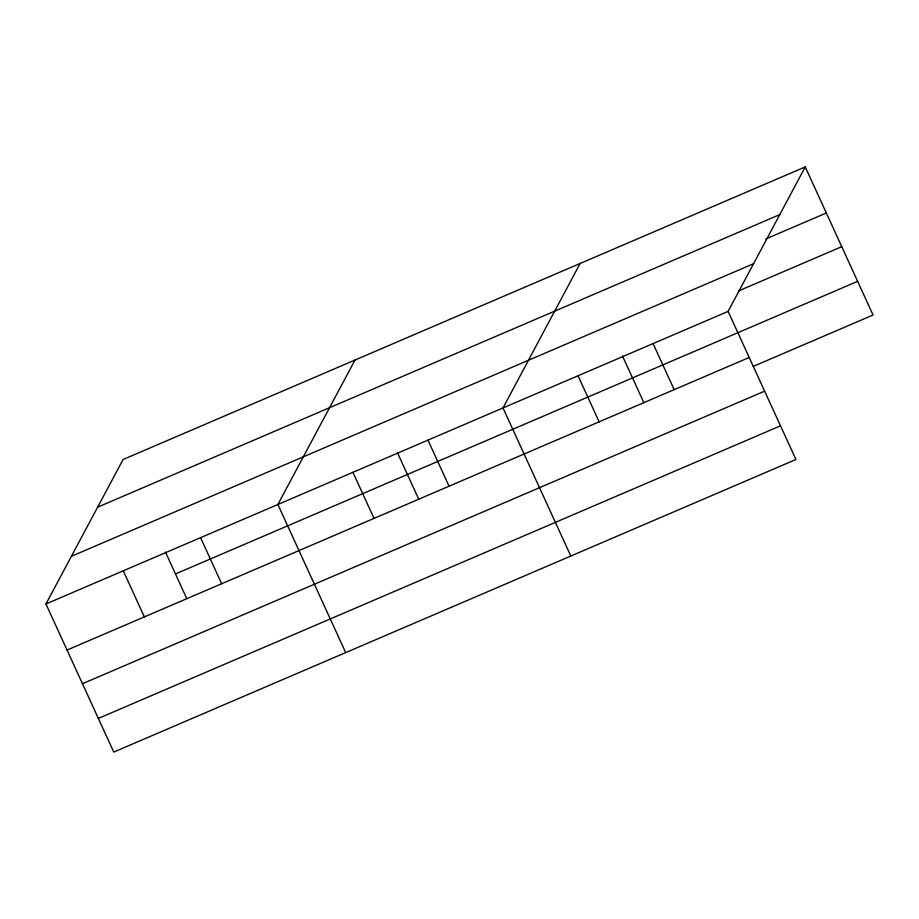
<?xml version="1.0" encoding="UTF-8"?>
<svg xmlns="http://www.w3.org/2000/svg" width="919" height="919" viewBox="0 0 919 919"><rect width="100%" height="100%" fill="white"/><g stroke="black" fill="none" stroke-linecap="round" stroke-linejoin="round"><path stroke-width="1.38" d="M805.239 166.925L728.112 311.392L795.923 459.489L113.761 752.075L45.95 603.978L123.077 459.511L805.239 166.925L873.05 315.022L753.247 366.405M355.01 360.03L277.883 504.497L345.693 652.605M580.13 263.477L503.003 407.944L570.802 556.041M97.621 507.185L779.794 214.598M765.78 238.974L826.342 213.001M71.406 556.305L753.569 263.719M739.071 290.714L841.758 246.671M45.95 603.978L728.112 311.392M175.472 573.95L857.634 281.352M67.053 650.055L749.215 357.468M82.457 683.725L764.631 391.138M98.344 718.417L780.507 425.819M653.076 343.58L674.178 389.656M622.519 356.067L643.782 402.511M578.04 375.756L599.142 421.844M427.967 440.132L449.058 486.208M397.41 452.619L418.673 499.063M352.93 472.309L374.022 518.396M200.572 537.661L221.674 583.737M165.466 552.101L186.729 598.545M123.261 570.825L144.363 616.902"/></g></svg>
